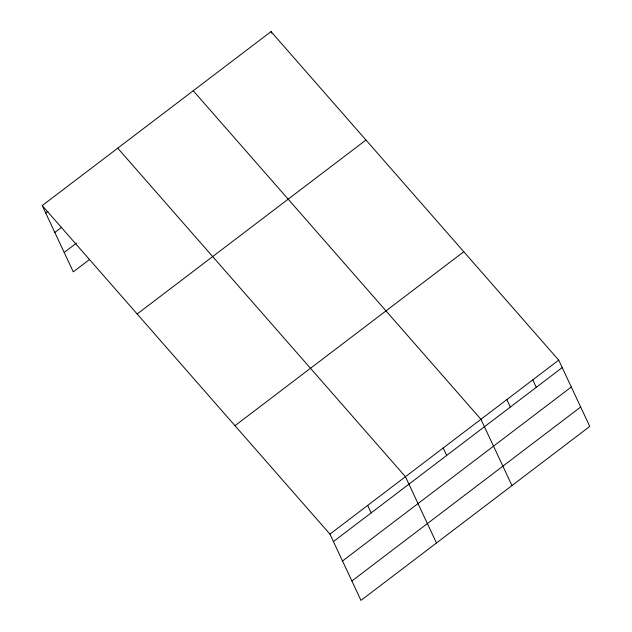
<?xml version="1.0" encoding="UTF-8"?>
<svg xmlns="http://www.w3.org/2000/svg" width="632" height="632" viewBox="0 0 632 632"><rect width="100%" height="100%" fill="white"/><g stroke="black" fill="none" stroke-linecap="round" stroke-linejoin="round"><path stroke-width="0.95" d="M42.233 205.574L271.025 31.6L558.72 360.145L589.767 426.426L360.975 600.4L329.928 534.119L42.233 205.574L73.28 271.855L89.46 259.555M45.725 213.031L48.032 211.278M54.818 232.442L61.754 227.172M64.188 252.445L76.511 243.067M137.168 313.993L365.968 140.02M234.986 425.699L463.785 251.726M329.928 534.119L558.72 360.145M333.42 541.577L562.211 367.603M342.512 560.987L571.312 387.013M351.882 580.99L580.674 407.016M193.234 90.747L480.928 419.293L511.983 485.581M117.734 148.165L405.428 476.71L436.475 542.991M532.792 379.864L536.284 387.321M506.864 399.582L510.356 407.04M271.025 31.6L271.8 33.259M443.182 448.001L446.674 455.459M367.674 505.41L371.174 512.868"/></g></svg>
